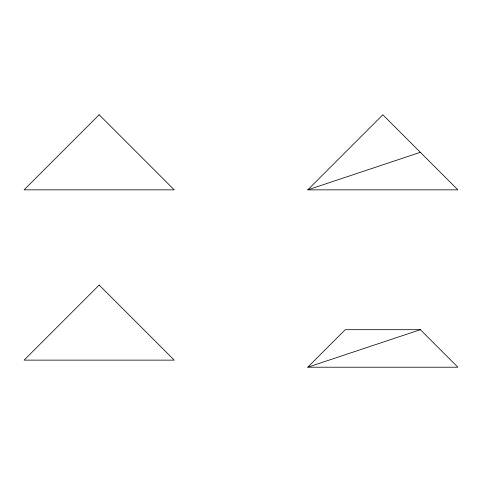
<?xml version="1.0" encoding="UTF-8"?>
<svg xmlns="http://www.w3.org/2000/svg" width="482" height="482" viewBox="0 0 482 482"><rect width="100%" height="100%" fill="white"/><g stroke="black" fill="none" stroke-linecap="round" stroke-linejoin="round"><path stroke-width="0.72" d="M307.769 189.848L382.835 114.782L457.9 189.848L307.769 189.848L420.37 152.312M307.769 367.218L345.305 329.688L420.37 329.688L457.9 367.218L307.769 367.218L420.37 329.688M99.165 114.782L24.1 189.848L174.231 189.848L99.165 114.782M99.165 285.073L24.1 360.132L174.231 360.132L99.165 285.073"/></g></svg>
